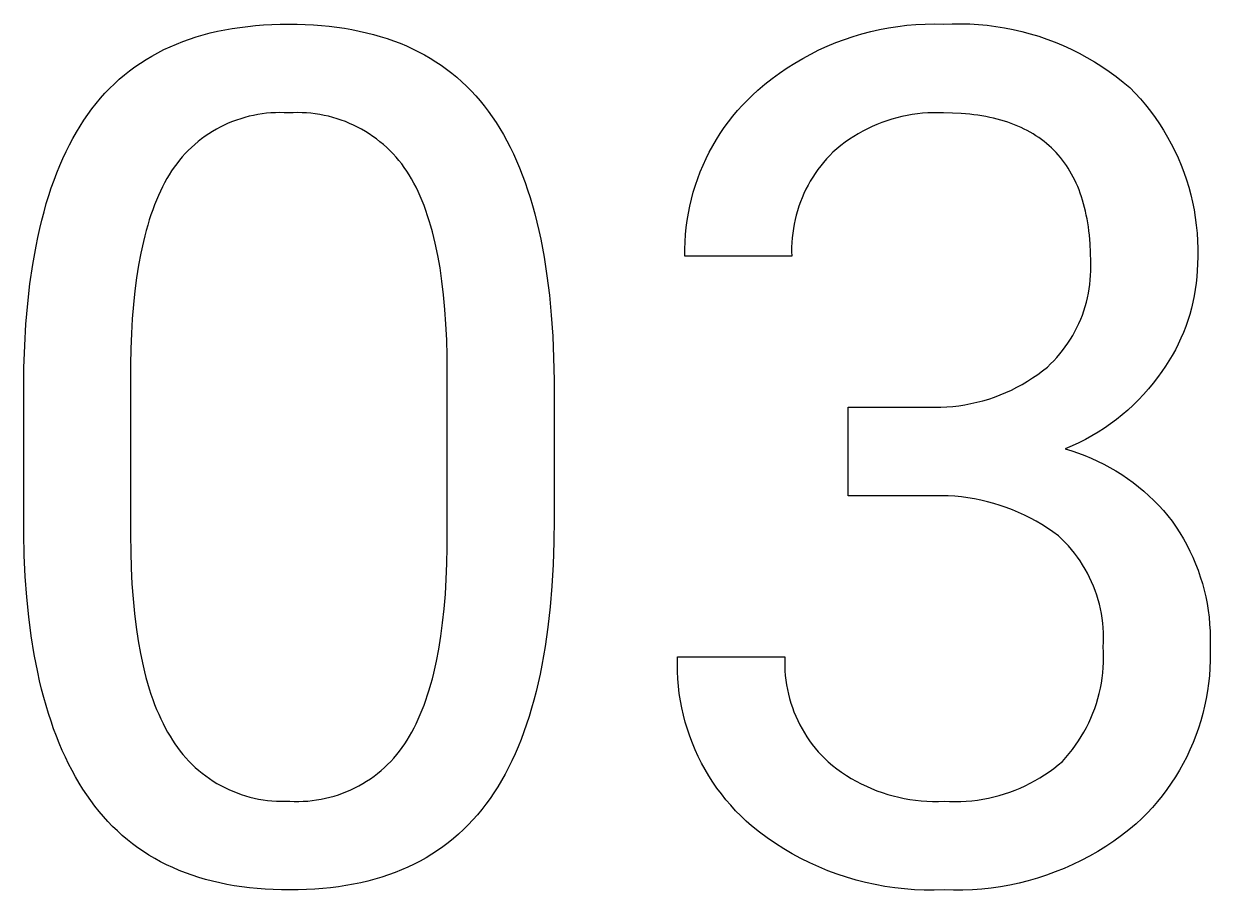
# Model space of a CAD drawing. Header units: millimetres. Extents: x 0 to 4030, y -54 to 2762.
# Drawn here: x 2894.23 to 2934.81, y 123.41 to 153.04 of the extents above; entities that cross this region are included whole.
import ezdxf

# ---------------------------------------------------------------- set-up
doc = ezdxf.new("R2010")
doc.units = ezdxf.units.MM
doc.header["$MEASUREMENT"] = 0
doc.layers.add('Domyślny', color=7, linetype='Continuous', true_color=0x000000)

msp = doc.modelspace()

# ---------------------------------------------------------------- linework, layer by layer
at = {"layer": 'Domyślny'}
for p, q in [((2902.163, 152.977), (2902.439, 152.998)), ((2902.439, 152.998), (2902.719, 153.013)), ((2902.719, 153.013), (2903.004, 153.022)), ((2903.004, 153.022), (2903.294, 153.025)), ((2903.294, 153.025), (2903.582, 153.022)), ((2903.582, 153.022), (2903.864, 153.014)), ((2903.864, 153.014), (2904.142, 152.999)), ((2904.142, 152.999), (2904.415, 152.979)), ((2924.124, 152.949), (2924.435, 152.986)), ((2924.435, 152.986), (2924.748, 153.012)), ((2924.748, 153.012), (2925.061, 153.027)), ((2925.061, 153.027), (2925.375, 153.032)), ((2925.375, 153.032), (2925.688, 153.025)), ((2925.688, 153.025), (2925.988, 153.038)), ((2925.988, 153.038), (2926.288, 153.04)), ((2926.288, 153.04), (2926.588, 153.032)), ((2926.588, 153.032), (2926.888, 153.014)), ((2926.888, 153.014), (2927.187, 152.986)), ((2927.187, 152.986), (2927.485, 152.949)), ((2899.903, 152.516), (2900.135, 152.591)), ((2900.135, 152.591), (2900.372, 152.661)), ((2900.372, 152.661), (2900.613, 152.724)), ((2900.613, 152.724), (2900.859, 152.781)), ((2900.859, 152.781), (2901.11, 152.832)), ((2901.11, 152.832), (2901.366, 152.878)), ((2901.366, 152.878), (2901.627, 152.917)), ((2901.627, 152.917), (2901.893, 152.95)), ((2901.893, 152.95), (2902.163, 152.977)), ((2904.415, 152.979), (2904.684, 152.953)), ((2904.684, 152.953), (2904.947, 152.921)), ((2904.947, 152.921), (2905.206, 152.883)), ((2905.206, 152.883), (2905.46, 152.839)), ((2905.46, 152.839), (2905.709, 152.79)), ((2905.709, 152.79), (2905.953, 152.734)), ((2905.953, 152.734), (2906.193, 152.673)), ((2906.193, 152.673), (2906.428, 152.607)), ((2906.428, 152.607), (2906.658, 152.534)), ((2922.299, 152.505), (2922.596, 152.605)), ((2922.596, 152.605), (2922.897, 152.694)), ((2922.897, 152.694), (2923.2, 152.774)), ((2923.2, 152.774), (2923.506, 152.843)), ((2923.506, 152.843), (2923.814, 152.901)), ((2923.814, 152.901), (2924.124, 152.949)), ((2927.485, 152.949), (2927.781, 152.901)), ((2927.781, 152.901), (2928.075, 152.843)), ((2928.075, 152.843), (2928.368, 152.775)), ((2928.368, 152.775), (2928.658, 152.698)), ((2928.658, 152.698), (2928.945, 152.611)), ((2928.945, 152.611), (2929.229, 152.514)), ((2899.025, 152.154), (2899.237, 152.254)), ((2899.237, 152.254), (2899.455, 152.347)), ((2899.455, 152.347), (2899.676, 152.435)), ((2899.676, 152.435), (2899.903, 152.516)), ((2906.658, 152.534), (2906.883, 152.455)), ((2906.883, 152.455), (2907.104, 152.371)), ((2907.104, 152.371), (2907.32, 152.281)), ((2907.32, 152.281), (2907.531, 152.185)), ((2907.531, 152.185), (2907.737, 152.083)), ((2921.43, 152.144), (2921.716, 152.274)), ((2921.716, 152.274), (2922.005, 152.394)), ((2922.005, 152.394), (2922.299, 152.505)), ((2929.229, 152.514), (2929.51, 152.408)), ((2929.51, 152.408), (2929.787, 152.292)), ((2929.787, 152.292), (2930.06, 152.167)), ((2898.225, 151.696), (2898.418, 151.82)), ((2898.418, 151.82), (2898.615, 151.937)), ((2898.615, 151.937), (2898.818, 152.049)), ((2898.818, 152.049), (2899.025, 152.154)), ((2907.737, 152.083), (2907.938, 151.975)), ((2907.938, 151.975), (2908.135, 151.862)), ((2908.135, 151.862), (2908.327, 151.743)), ((2920.604, 151.695), (2920.874, 151.854)), ((2920.874, 151.854), (2921.15, 152.004)), ((2921.15, 152.004), (2921.43, 152.144)), ((2930.06, 152.167), (2930.329, 152.033)), ((2930.329, 152.033), (2930.593, 151.89)), ((2930.593, 151.89), (2930.852, 151.739)), ((2897.675, 151.289), (2897.854, 151.431)), ((2897.854, 151.431), (2898.037, 151.566)), ((2898.037, 151.566), (2898.225, 151.696)), ((2908.327, 151.743), (2908.514, 151.618)), ((2908.514, 151.618), (2908.696, 151.487)), ((2908.696, 151.487), (2908.874, 151.35)), ((2920.081, 151.35), (2920.339, 151.527)), ((2920.339, 151.527), (2920.604, 151.695)), ((2930.852, 151.739), (2931.106, 151.578)), ((2931.106, 151.578), (2931.354, 151.41)), ((2931.354, 151.41), (2931.596, 151.233)), ((2897.17, 150.828), (2897.334, 150.988)), ((2897.334, 150.988), (2897.502, 151.141)), ((2897.502, 151.141), (2897.675, 151.289)), ((2908.874, 151.35), (2909.047, 151.208)), ((2909.047, 151.208), (2909.215, 151.059)), ((2909.215, 151.059), (2909.378, 150.905)), ((2919.343, 150.766), (2919.582, 150.969)), ((2919.582, 150.969), (2919.828, 151.164)), ((2919.828, 151.164), (2920.081, 151.35)), ((2931.596, 151.233), (2931.833, 151.048)), ((2931.833, 151.048), (2932.063, 150.855)), ((2896.857, 150.49), (2897.011, 150.662)), ((2897.011, 150.662), (2897.17, 150.828)), ((2909.378, 150.905), (2909.536, 150.745)), ((2909.536, 150.745), (2909.69, 150.579)), ((2909.69, 150.579), (2909.839, 150.408)), ((2918.984, 150.429), (2919.161, 150.601)), ((2919.161, 150.601), (2919.343, 150.766)), ((2932.063, 150.855), (2932.248, 150.664)), ((2932.248, 150.664), (2932.427, 150.467)), ((2896.564, 150.129), (2896.708, 150.313)), ((2896.708, 150.313), (2896.857, 150.49)), ((2909.839, 150.408), (2909.983, 150.23)), ((2909.983, 150.23), (2910.122, 150.047)), ((2918.648, 150.069), (2918.813, 150.252)), ((2918.813, 150.252), (2918.984, 150.429)), ((2932.427, 150.467), (2932.6, 150.264)), ((2932.6, 150.264), (2932.765, 150.055)), ((2896.159, 149.54), (2896.29, 149.743)), ((2896.29, 149.743), (2896.424, 149.939)), ((2896.424, 149.939), (2896.564, 150.129)), ((2901.51, 149.746), (2901.368, 149.693)), ((2901.653, 149.794), (2901.51, 149.746)), ((2901.798, 149.837), (2901.653, 149.794)), ((2901.944, 149.875), (2901.798, 149.837)), ((2902.092, 149.908), (2901.944, 149.875)), ((2902.24, 149.936), (2902.092, 149.908)), ((2902.39, 149.959), (2902.24, 149.936)), ((2902.54, 149.977), (2902.39, 149.959)), ((2902.69, 149.99), (2902.54, 149.977)), ((2902.841, 149.997), (2902.69, 149.99)), ((2902.992, 150), (2902.841, 149.997)), ((2903.143, 149.997), (2902.992, 150)), ((2903.294, 149.989), (2903.143, 149.997)), ((2903.446, 149.997), (2903.294, 149.989)), ((2903.599, 150), (2903.446, 149.997)), ((2903.751, 149.997), (2903.599, 150)), ((2903.903, 149.99), (2903.751, 149.997)), ((2904.055, 149.977), (2903.903, 149.99)), ((2904.206, 149.959), (2904.055, 149.977)), ((2904.356, 149.936), (2904.206, 149.959)), ((2904.506, 149.908), (2904.356, 149.936)), ((2904.655, 149.875), (2904.506, 149.908)), ((2904.802, 149.836), (2904.655, 149.875)), ((2904.948, 149.793), (2904.802, 149.836)), ((2905.093, 149.745), (2904.948, 149.793)), ((2905.235, 149.692), (2905.093, 149.745)), ((2910.122, 150.047), (2910.257, 149.858)), ((2910.257, 149.858), (2910.388, 149.662)), ((2918.338, 149.687), (2918.49, 149.881)), ((2918.49, 149.881), (2918.648, 150.069)), ((2923.921, 149.776), (2923.75, 149.722)), ((2924.093, 149.825), (2923.921, 149.776)), ((2924.267, 149.867), (2924.093, 149.825)), ((2924.442, 149.903), (2924.267, 149.867)), ((2924.618, 149.934), (2924.442, 149.903)), ((2924.795, 149.958), (2924.618, 149.934)), ((2924.973, 149.977), (2924.795, 149.958)), ((2925.152, 149.989), (2924.973, 149.977)), ((2925.331, 149.995), (2925.152, 149.989)), ((2925.509, 149.995), (2925.331, 149.995)), ((2925.688, 149.989), (2925.509, 149.995)), ((2925.998, 149.984), (2925.688, 149.989)), ((2926.298, 149.969), (2925.998, 149.984)), ((2926.444, 149.958), (2926.298, 149.969)), ((2926.588, 149.945), (2926.444, 149.958)), ((2926.729, 149.928), (2926.588, 149.945)), ((2926.868, 149.91), (2926.729, 149.928)), ((2927.005, 149.889), (2926.868, 149.91)), ((2927.139, 149.865), (2927.005, 149.889)), ((2927.27, 149.839), (2927.139, 149.865)), ((2927.399, 149.81), (2927.27, 149.839)), ((2927.526, 149.779), (2927.399, 149.81)), ((2927.65, 149.746), (2927.526, 149.779)), ((2927.772, 149.71), (2927.65, 149.746)), ((2932.765, 150.055), (2932.923, 149.84)), ((2932.923, 149.84), (2933.074, 149.621)), ((2896.033, 149.331), (2896.159, 149.54)), ((2900.692, 149.358), (2900.564, 149.278)), ((2900.823, 149.434), (2900.692, 149.358)), ((2900.956, 149.506), (2900.823, 149.434)), ((2901.091, 149.573), (2900.956, 149.506)), ((2901.229, 149.635), (2901.091, 149.573)), ((2901.368, 149.693), (2901.229, 149.635)), ((2905.376, 149.634), (2905.235, 149.692)), ((2905.515, 149.571), (2905.376, 149.634)), ((2905.652, 149.504), (2905.515, 149.571)), ((2905.786, 149.432), (2905.652, 149.504)), ((2905.918, 149.356), (2905.786, 149.432)), ((2906.047, 149.275), (2905.918, 149.356)), ((2910.388, 149.662), (2910.514, 149.46)), ((2910.514, 149.46), (2910.637, 149.252)), ((2918.053, 149.286), (2918.192, 149.489)), ((2918.192, 149.489), (2918.338, 149.687)), ((2922.931, 149.367), (2922.775, 149.279)), ((2923.09, 149.449), (2922.931, 149.367)), ((2923.251, 149.526), (2923.09, 149.449)), ((2923.415, 149.597), (2923.251, 149.526)), ((2923.582, 149.662), (2923.415, 149.597)), ((2923.75, 149.722), (2923.582, 149.662)), ((2927.891, 149.671), (2927.772, 149.71)), ((2928.007, 149.63), (2927.891, 149.671)), ((2928.122, 149.587), (2928.007, 149.63)), ((2928.234, 149.541), (2928.122, 149.587)), ((2928.343, 149.492), (2928.234, 149.541)), ((2928.45, 149.441), (2928.343, 149.492)), ((2928.554, 149.388), (2928.45, 149.441)), ((2928.656, 149.332), (2928.554, 149.388)), ((2933.074, 149.621), (2933.217, 149.396)), ((2933.217, 149.396), (2933.353, 149.167)), ((2895.793, 148.895), (2895.911, 149.116)), ((2895.911, 149.116), (2896.033, 149.331)), ((2900.198, 149.01), (2900.083, 148.913)), ((2900.317, 149.104), (2900.198, 149.01)), ((2900.439, 149.193), (2900.317, 149.104)), ((2900.564, 149.278), (2900.439, 149.193)), ((2906.173, 149.19), (2906.047, 149.275)), ((2906.296, 149.1), (2906.173, 149.19)), ((2906.416, 149.007), (2906.296, 149.1)), ((2906.533, 148.909), (2906.416, 149.007)), ((2910.637, 149.252), (2910.755, 149.037)), ((2910.755, 149.037), (2910.869, 148.817)), ((2917.796, 148.866), (2917.921, 149.078)), ((2917.921, 149.078), (2918.053, 149.286)), ((2922.326, 148.986), (2922.183, 148.878)), ((2922.472, 149.089), (2922.326, 148.986)), ((2922.622, 149.186), (2922.472, 149.089)), ((2922.775, 149.279), (2922.622, 149.186)), ((2928.756, 149.274), (2928.656, 149.332)), ((2928.853, 149.213), (2928.756, 149.274)), ((2928.948, 149.15), (2928.853, 149.213)), ((2929.04, 149.084), (2928.948, 149.15)), ((2929.13, 149.015), (2929.04, 149.084)), ((2929.217, 148.945), (2929.13, 149.015)), ((2929.302, 148.871), (2929.217, 148.945)), ((2933.353, 149.167), (2933.481, 148.933)), ((2933.481, 148.933), (2933.601, 148.696)), ((2895.571, 148.432), (2895.68, 148.667)), ((2895.68, 148.667), (2895.793, 148.895)), ((2899.756, 148.599), (2899.655, 148.487)), ((2899.861, 148.707), (2899.756, 148.599)), ((2899.97, 148.812), (2899.861, 148.707)), ((2900.083, 148.913), (2899.97, 148.812)), ((2906.647, 148.807), (2906.533, 148.909)), ((2906.757, 148.702), (2906.647, 148.807)), ((2906.863, 148.593), (2906.757, 148.702)), ((2906.966, 148.481), (2906.863, 148.593)), ((2910.869, 148.817), (2910.979, 148.589)), ((2910.979, 148.589), (2911.085, 148.356)), ((2917.568, 148.429), (2917.679, 148.649)), ((2917.679, 148.649), (2917.796, 148.866)), ((2921.798, 148.536), (2921.691, 148.42)), ((2921.909, 148.648), (2921.798, 148.536)), ((2922.044, 148.765), (2921.909, 148.648)), ((2922.183, 148.878), (2922.044, 148.765)), ((2929.384, 148.796), (2929.302, 148.871)), ((2929.464, 148.717), (2929.384, 148.796)), ((2929.541, 148.637), (2929.464, 148.717)), ((2929.616, 148.553), (2929.541, 148.637)), ((2929.689, 148.468), (2929.616, 148.553)), ((2933.601, 148.696), (2933.713, 148.454)), ((2895.365, 147.944), (2895.466, 148.191)), ((2895.466, 148.191), (2895.571, 148.432)), ((2899.375, 148.131), (2899.289, 148.006)), ((2899.464, 148.253), (2899.375, 148.131)), ((2899.557, 148.371), (2899.464, 148.253)), ((2899.655, 148.487), (2899.557, 148.371)), ((2907.065, 148.365), (2906.966, 148.481)), ((2907.159, 148.245), (2907.065, 148.365)), ((2907.25, 148.123), (2907.159, 148.245)), ((2907.336, 147.998), (2907.25, 148.123)), ((2911.085, 148.356), (2911.186, 148.116)), ((2911.186, 148.116), (2911.284, 147.87)), ((2917.37, 147.979), (2917.466, 148.206)), ((2917.466, 148.206), (2917.568, 148.429)), ((2921.489, 148.179), (2921.394, 148.053)), ((2921.588, 148.301), (2921.489, 148.179)), ((2921.691, 148.42), (2921.588, 148.301)), ((2929.759, 148.379), (2929.689, 148.468)), ((2929.827, 148.289), (2929.759, 148.379)), ((2929.892, 148.196), (2929.827, 148.289)), ((2929.954, 148.1), (2929.892, 148.196)), ((2933.713, 148.454), (2933.816, 148.208)), ((2933.816, 148.208), (2933.911, 147.96)), ((2895.269, 147.691), (2895.365, 147.944)), ((2899.129, 147.744), (2899.053, 147.606)), ((2899.209, 147.878), (2899.129, 147.744)), ((2899.289, 148.006), (2899.209, 147.878)), ((2907.418, 147.869), (2907.336, 147.998)), ((2907.498, 147.734), (2907.418, 147.869)), ((2907.576, 147.595), (2907.498, 147.734)), ((2911.284, 147.87), (2911.377, 147.617)), ((2917.203, 147.516), (2917.283, 147.749)), ((2917.283, 147.749), (2917.37, 147.979)), ((2921.217, 147.792), (2921.135, 147.657)), ((2921.303, 147.924), (2921.217, 147.792)), ((2921.394, 148.053), (2921.303, 147.924)), ((2930.015, 148.002), (2929.954, 148.1)), ((2930.072, 147.901), (2930.015, 148.002)), ((2930.128, 147.798), (2930.072, 147.901)), ((2930.181, 147.693), (2930.128, 147.798)), ((2933.911, 147.96), (2933.998, 147.708)), ((2895.089, 147.165), (2895.177, 147.431)), ((2895.177, 147.431), (2895.269, 147.691)), ((2898.907, 147.315), (2898.838, 147.163)), ((2898.979, 147.463), (2898.907, 147.315)), ((2899.053, 147.606), (2898.979, 147.463)), ((2907.651, 147.45), (2907.576, 147.595)), ((2907.723, 147.3), (2907.651, 147.45)), ((2911.377, 147.617), (2911.466, 147.359)), ((2911.466, 147.359), (2911.551, 147.094)), ((2917.131, 147.28), (2917.203, 147.516)), ((2920.985, 147.38), (2920.917, 147.238)), ((2921.058, 147.52), (2920.985, 147.38)), ((2921.135, 147.657), (2921.058, 147.52)), ((2930.231, 147.584), (2930.181, 147.693)), ((2930.279, 147.474), (2930.231, 147.584)), ((2930.324, 147.361), (2930.279, 147.474)), ((2930.367, 147.245), (2930.324, 147.361)), ((2933.998, 147.708), (2934.076, 147.453)), ((2934.076, 147.453), (2934.146, 147.196)), ((2895.006, 146.892), (2895.089, 147.165)), ((2898.771, 147.007), (2898.706, 146.846)), ((2898.838, 147.163), (2898.771, 147.007)), ((2907.793, 147.145), (2907.723, 147.3)), ((2907.861, 146.986), (2907.793, 147.145)), ((2907.926, 146.822), (2907.861, 146.986)), ((2911.551, 147.094), (2911.632, 146.822)), ((2917.011, 146.803), (2917.067, 147.043)), ((2917.067, 147.043), (2917.131, 147.28)), ((2920.796, 146.947), (2920.743, 146.798)), ((2920.854, 147.093), (2920.796, 146.947)), ((2920.917, 147.238), (2920.854, 147.093)), ((2930.408, 147.127), (2930.367, 147.245)), ((2930.446, 147.007), (2930.408, 147.127)), ((2930.482, 146.884), (2930.446, 147.007)), ((2934.146, 147.196), (2934.207, 146.937)), ((2934.207, 146.937), (2934.259, 146.675)), ((2894.852, 146.327), (2894.927, 146.613)), ((2894.927, 146.613), (2895.006, 146.892)), ((2898.585, 146.512), (2898.528, 146.338)), ((2898.644, 146.681), (2898.585, 146.512)), ((2898.706, 146.846), (2898.644, 146.681)), ((2907.988, 146.652), (2907.926, 146.822)), ((2908.048, 146.478), (2907.988, 146.652)), ((2911.632, 146.822), (2911.708, 146.545)), ((2911.708, 146.545), (2911.78, 146.26)), ((2916.923, 146.318), (2916.963, 146.561)), ((2916.963, 146.561), (2917.011, 146.803)), ((2920.652, 146.496), (2920.614, 146.343)), ((2920.695, 146.648), (2920.652, 146.496)), ((2920.743, 146.798), (2920.695, 146.648)), ((2930.515, 146.758), (2930.482, 146.884)), ((2930.546, 146.631), (2930.515, 146.758)), ((2930.574, 146.5), (2930.546, 146.631)), ((2930.6, 146.367), (2930.574, 146.5)), ((2934.259, 146.675), (2934.302, 146.412)), ((2894.781, 146.036), (2894.852, 146.327)), ((2898.473, 146.159), (2898.421, 145.976)), ((2898.528, 146.338), (2898.473, 146.159)), ((2908.105, 146.299), (2908.048, 146.478)), ((2908.159, 146.115), (2908.105, 146.299)), ((2908.212, 145.926), (2908.159, 146.115)), ((2911.78, 146.26), (2911.849, 145.97)), ((2916.891, 146.074), (2916.923, 146.318)), ((2920.581, 146.189), (2920.554, 146.034)), ((2920.614, 146.343), (2920.581, 146.189)), ((2930.623, 146.232), (2930.6, 146.367)), ((2930.644, 146.094), (2930.623, 146.232)), ((2930.662, 145.954), (2930.644, 146.094)), ((2934.302, 146.412), (2934.336, 146.148)), ((2934.336, 146.148), (2934.361, 145.883)), ((2894.653, 145.433), (2894.715, 145.737)), ((2894.715, 145.737), (2894.781, 146.036)), ((2898.371, 145.789), (2898.324, 145.598)), ((2898.421, 145.976), (2898.371, 145.789)), ((2908.261, 145.732), (2908.212, 145.926)), ((2908.308, 145.533), (2908.261, 145.732)), ((2911.849, 145.97), (2911.913, 145.674)), ((2916.852, 145.583), (2916.868, 145.829)), ((2916.868, 145.829), (2916.891, 146.074)), ((2920.515, 145.721), (2920.503, 145.564)), ((2920.532, 145.878), (2920.515, 145.721)), ((2920.554, 146.034), (2920.532, 145.878)), ((2930.678, 145.811), (2930.662, 145.954)), ((2930.692, 145.665), (2930.678, 145.811)), ((2934.361, 145.883), (2934.378, 145.617)), ((2894.542, 144.804), (2894.653, 145.433)), ((2898.324, 145.598), (2898.236, 145.201)), ((2908.395, 145.121), (2908.308, 145.533)), ((2911.913, 145.674), (2912.028, 145.061)), ((2916.845, 145.337), (2916.852, 145.583)), ((2916.847, 145.091), (2916.845, 145.337)), ((2920.496, 145.406), (2920.495, 145.249)), ((2920.503, 145.564), (2920.496, 145.406)), ((2930.703, 145.518), (2930.692, 145.665)), ((2930.718, 145.214), (2930.703, 145.518)), ((2934.378, 145.617), (2934.385, 145.351)), ((2934.385, 145.351), (2934.383, 145.085)), ((2898.236, 145.201), (2898.158, 144.787)), ((2908.471, 144.689), (2908.395, 145.121)), ((2912.028, 145.061), (2912.127, 144.424)), ((2920.5, 145.091), (2916.847, 145.091)), ((2920.495, 145.249), (2920.5, 145.091)), ((2930.723, 144.901), (2930.718, 145.214)), ((2930.727, 144.747), (2930.723, 144.901)), ((2934.383, 145.085), (2934.372, 144.818)), ((2894.447, 144.151), (2894.542, 144.804)), ((2898.158, 144.787), (2898.09, 144.355)), ((2908.537, 144.237), (2908.471, 144.689)), ((2930.721, 144.438), (2930.727, 144.593)), ((2930.727, 144.593), (2930.727, 144.747)), ((2934.366, 144.601), (2934.352, 144.383)), ((2934.372, 144.818), (2934.366, 144.601)), ((2894.37, 143.471), (2894.447, 144.151)), ((2898.09, 144.355), (2898.032, 143.905)), ((2908.593, 143.766), (2908.537, 144.237)), ((2912.127, 144.424), (2912.21, 143.761)), ((2930.672, 143.977), (2930.693, 144.13)), ((2930.693, 144.13), (2930.71, 144.284)), ((2930.71, 144.284), (2930.721, 144.438)), ((2934.33, 144.167), (2934.301, 143.951)), ((2934.352, 144.383), (2934.33, 144.167)), ((2898.032, 143.905), (2897.983, 143.438)), ((2908.639, 143.275), (2908.593, 143.766)), ((2912.21, 143.761), (2912.276, 143.073)), ((2930.578, 143.524), (2930.614, 143.674)), ((2930.614, 143.674), (2930.646, 143.825)), ((2930.646, 143.825), (2930.672, 143.977)), ((2934.265, 143.736), (2934.222, 143.523)), ((2934.301, 143.951), (2934.265, 143.736)), ((2894.31, 142.766), (2894.37, 143.471)), ((2897.983, 143.438), (2897.944, 142.952)), ((2908.674, 142.765), (2908.639, 143.275)), ((2930.489, 143.228), (2930.536, 143.375)), ((2930.536, 143.375), (2930.578, 143.524)), ((2934.171, 143.311), (2934.113, 143.101)), ((2934.222, 143.523), (2934.171, 143.311)), ((2897.944, 142.952), (2897.915, 142.45)), ((2912.276, 143.073), (2912.325, 142.36)), ((2930.32, 142.796), (2930.381, 142.938)), ((2930.381, 142.938), (2930.438, 143.082)), ((2930.438, 143.082), (2930.489, 143.228)), ((2934.048, 142.893), (2933.976, 142.688)), ((2934.113, 143.101), (2934.048, 142.893)), ((2894.268, 142.036), (2894.31, 142.766)), ((2897.915, 142.45), (2897.896, 141.929)), ((2908.7, 142.235), (2908.674, 142.765)), ((2930.108, 142.384), (2930.184, 142.519)), ((2930.184, 142.519), (2930.254, 142.657)), ((2930.254, 142.657), (2930.32, 142.796)), ((2933.897, 142.485), (2933.811, 142.285)), ((2933.976, 142.688), (2933.897, 142.485)), ((2894.242, 141.28), (2894.268, 142.036)), ((2908.715, 141.685), (2908.7, 142.235)), ((2912.325, 142.36), (2912.357, 141.621)), ((2929.856, 141.995), (2929.945, 142.122)), ((2929.945, 142.122), (2930.029, 142.252)), ((2930.029, 142.252), (2930.108, 142.384)), ((2933.719, 142.087), (2933.619, 141.894)), ((2933.811, 142.285), (2933.719, 142.087)), ((2897.896, 141.929), (2897.886, 141.391)), ((2908.72, 141.115), (2908.715, 141.685)), ((2929.462, 141.52), (2929.566, 141.634)), ((2929.566, 141.634), (2929.667, 141.751)), ((2929.667, 141.751), (2929.764, 141.872)), ((2929.764, 141.872), (2929.856, 141.995)), ((2933.514, 141.703), (2933.401, 141.517)), ((2933.619, 141.894), (2933.514, 141.703)), ((2894.233, 140.499), (2894.242, 141.28)), ((2897.886, 141.391), (2897.886, 135.553)), ((2912.357, 141.621), (2912.373, 140.857)), ((2929.078, 141.173), (2929.242, 141.304)), ((2929.242, 141.304), (2929.354, 141.41)), ((2929.354, 141.41), (2929.462, 141.52)), ((2933.283, 141.334), (2933.158, 141.155)), ((2933.401, 141.517), (2933.283, 141.334)), ((2908.72, 135.138), (2908.72, 141.115)), ((2912.373, 140.857), (2912.373, 136.108)), ((2928.383, 140.711), (2928.563, 140.817)), ((2928.563, 140.817), (2928.739, 140.93)), ((2928.739, 140.93), (2928.911, 141.049)), ((2928.911, 141.049), (2929.078, 141.173)), ((2933.011, 140.95), (2932.858, 140.749)), ((2933.158, 141.155), (2933.011, 140.95)), ((2894.233, 135.612), (2894.233, 140.499)), ((2927.63, 140.35), (2927.822, 140.43)), ((2927.822, 140.43), (2928.012, 140.517)), ((2928.012, 140.517), (2928.199, 140.611)), ((2928.199, 140.611), (2928.383, 140.711)), ((2932.697, 140.554), (2932.53, 140.365)), ((2932.858, 140.749), (2932.697, 140.554)), ((2926.218, 139.981), (2926.424, 140.012)), ((2926.424, 140.012), (2926.63, 140.051)), ((2926.63, 140.051), (2926.834, 140.097)), ((2926.834, 140.097), (2927.036, 140.149)), ((2927.036, 140.149), (2927.236, 140.209)), ((2927.236, 140.209), (2927.434, 140.276)), ((2927.434, 140.276), (2927.63, 140.35)), ((2932.176, 140.004), (2931.99, 139.832)), ((2932.356, 140.181), (2932.176, 140.004)), ((2932.53, 140.365), (2932.356, 140.181)), ((2922.433, 139.932), (2925.175, 139.932)), ((2922.433, 136.896), (2922.433, 139.932)), ((2925.175, 139.932), (2925.384, 139.927)), ((2925.384, 139.927), (2925.593, 139.93)), ((2925.593, 139.93), (2925.802, 139.94)), ((2925.802, 139.94), (2926.01, 139.957)), ((2926.01, 139.957), (2926.218, 139.981)), ((2931.799, 139.668), (2931.602, 139.51)), ((2931.99, 139.832), (2931.799, 139.668)), ((2931.192, 139.214), (2930.979, 139.077)), ((2931.399, 139.358), (2931.192, 139.214)), ((2931.602, 139.51), (2931.399, 139.358)), ((2930.541, 138.826), (2930.316, 138.711)), ((2930.762, 138.948), (2930.541, 138.826)), ((2930.979, 139.077), (2930.762, 138.948)), ((2930.087, 138.605), (2929.854, 138.506)), ((2929.854, 138.506), (2930.08, 138.438)), ((2930.08, 138.438), (2930.304, 138.362)), ((2930.316, 138.711), (2930.087, 138.605)), ((2930.304, 138.362), (2930.525, 138.278)), ((2930.525, 138.278), (2930.744, 138.187)), ((2930.744, 138.187), (2930.959, 138.089)), ((2930.959, 138.089), (2931.171, 137.984)), ((2931.171, 137.984), (2931.379, 137.872)), ((2931.379, 137.872), (2931.583, 137.752)), ((2931.583, 137.752), (2931.783, 137.626)), ((2931.783, 137.626), (2931.979, 137.494)), ((2931.979, 137.494), (2932.171, 137.355)), ((2932.171, 137.355), (2932.357, 137.209)), ((2932.357, 137.209), (2932.539, 137.058)), ((2925.175, 136.896), (2922.433, 136.896)), ((2925.401, 136.904), (2925.175, 136.896)), ((2925.627, 136.905), (2925.401, 136.904)), ((2925.852, 136.898), (2925.627, 136.905)), ((2926.078, 136.884), (2925.852, 136.898)), ((2926.302, 136.862), (2926.078, 136.884)), ((2926.526, 136.832), (2926.302, 136.862)), ((2926.749, 136.795), (2926.526, 136.832)), ((2926.971, 136.751), (2926.749, 136.795)), ((2932.539, 137.058), (2932.715, 136.9)), ((2932.715, 136.9), (2932.886, 136.737)), ((2927.19, 136.699), (2926.971, 136.751)), ((2927.408, 136.64), (2927.19, 136.699)), ((2927.624, 136.574), (2927.408, 136.64)), ((2927.838, 136.501), (2927.624, 136.574)), ((2928.049, 136.42), (2927.838, 136.501)), ((2928.257, 136.333), (2928.049, 136.42)), ((2932.886, 136.737), (2933.051, 136.568)), ((2933.051, 136.568), (2933.211, 136.393)), ((2933.211, 136.393), (2933.365, 136.214)), ((2912.373, 136.108), (2912.364, 135.317)), ((2928.462, 136.238), (2928.257, 136.333)), ((2928.664, 136.137), (2928.462, 136.238)), ((2928.862, 136.029), (2928.664, 136.137)), ((2929.057, 135.915), (2928.862, 136.029)), ((2933.365, 136.214), (2933.513, 136.029)), ((2933.513, 136.029), (2933.648, 135.834)), ((2894.252, 134.865), (2894.233, 135.612)), ((2897.886, 135.553), (2897.891, 134.981)), ((2929.248, 135.794), (2929.057, 135.915)), ((2929.434, 135.667), (2929.248, 135.794)), ((2929.617, 135.534), (2929.434, 135.667)), ((2933.648, 135.834), (2933.776, 135.635)), ((2933.776, 135.635), (2933.898, 135.432)), ((2908.708, 134.585), (2908.72, 135.138)), ((2912.364, 135.317), (2912.338, 134.551)), ((2929.735, 135.422), (2929.617, 135.534)), ((2929.85, 135.306), (2929.735, 135.422)), ((2929.961, 135.187), (2929.85, 135.306)), ((2930.067, 135.063), (2929.961, 135.187)), ((2933.898, 135.432), (2934.012, 135.224)), ((2934.012, 135.224), (2934.119, 135.013)), ((2894.287, 134.141), (2894.252, 134.865)), ((2897.891, 134.981), (2897.907, 134.427)), ((2930.169, 134.936), (2930.067, 135.063)), ((2930.267, 134.806), (2930.169, 134.936)), ((2930.36, 134.672), (2930.267, 134.806)), ((2934.119, 135.013), (2934.219, 134.798)), ((2934.219, 134.798), (2934.311, 134.58)), ((2897.907, 134.427), (2897.934, 133.893)), ((2908.686, 134.051), (2908.708, 134.585)), ((2912.338, 134.551), (2912.296, 133.812)), ((2930.449, 134.536), (2930.36, 134.672)), ((2930.532, 134.396), (2930.449, 134.536)), ((2930.611, 134.253), (2930.532, 134.396)), ((2934.311, 134.58), (2934.396, 134.358)), ((2934.396, 134.358), (2934.473, 134.134)), ((2894.338, 133.44), (2894.287, 134.141)), ((2908.654, 133.536), (2908.686, 134.051)), ((2930.685, 134.108), (2930.611, 134.253)), ((2930.754, 133.96), (2930.685, 134.108)), ((2930.818, 133.811), (2930.754, 133.96)), ((2934.473, 134.134), (2934.542, 133.908)), ((2897.934, 133.893), (2897.971, 133.378)), ((2908.612, 133.04), (2908.654, 133.536)), ((2912.296, 133.812), (2912.236, 133.099)), ((2930.877, 133.659), (2930.818, 133.811)), ((2930.93, 133.505), (2930.877, 133.659)), ((2934.542, 133.908), (2934.604, 133.679)), ((2934.604, 133.679), (2934.657, 133.448)), ((2894.407, 132.763), (2894.338, 133.44)), ((2897.971, 133.378), (2898.018, 132.882)), ((2930.978, 133.349), (2930.93, 133.505)), ((2931.02, 133.192), (2930.978, 133.349)), ((2931.058, 133.033), (2931.02, 133.192)), ((2934.657, 133.448), (2934.703, 133.215)), ((2934.703, 133.215), (2934.74, 132.981)), ((2894.491, 132.11), (2894.407, 132.763)), ((2898.018, 132.882), (2898.076, 132.404)), ((2908.561, 132.562), (2908.612, 133.04)), ((2912.236, 133.099), (2912.159, 132.411)), ((2931.089, 132.873), (2931.058, 133.033)), ((2931.116, 132.712), (2931.089, 132.873)), ((2931.136, 132.551), (2931.116, 132.712)), ((2934.74, 132.981), (2934.77, 132.746)), ((2934.77, 132.746), (2934.791, 132.51)), ((2898.076, 132.404), (2898.145, 131.946)), ((2908.499, 132.103), (2908.561, 132.562)), ((2912.159, 132.411), (2912.065, 131.749)), ((2931.151, 132.388), (2931.136, 132.551)), ((2931.161, 132.226), (2931.151, 132.388)), ((2934.791, 132.51), (2934.804, 132.273)), ((2894.593, 131.48), (2894.491, 132.11)), ((2898.145, 131.946), (2898.224, 131.507)), ((2908.428, 131.663), (2908.499, 132.103)), ((2931.155, 131.737), (2931.163, 131.9)), ((2931.165, 132.063), (2931.161, 132.226)), ((2931.163, 131.9), (2931.165, 132.063)), ((2934.804, 132.273), (2934.809, 132.036)), ((2934.809, 132.036), (2934.805, 131.799)), ((2894.711, 130.874), (2894.593, 131.48)), ((2898.224, 131.507), (2898.314, 131.087)), ((2908.347, 131.242), (2908.428, 131.663)), ((2912.065, 131.749), (2911.953, 131.113)), ((2931.164, 131.559), (2931.155, 131.737)), ((2931.167, 131.381), (2931.164, 131.559)), ((2934.805, 131.799), (2934.813, 131.537)), ((2934.813, 131.537), (2934.812, 131.274)), ((2898.314, 131.087), (2898.363, 130.884)), ((2908.257, 130.84), (2908.347, 131.242)), ((2911.953, 131.113), (2911.891, 130.805)), ((2916.587, 131.145), (2916.592, 131.396)), ((2916.591, 130.894), (2916.587, 131.145)), ((2916.592, 131.396), (2920.262, 131.396)), ((2920.262, 131.396), (2920.258, 131.236)), ((2920.258, 131.236), (2920.26, 131.076)), ((2920.26, 131.076), (2920.267, 130.916)), ((2931.154, 131.025), (2931.164, 131.203)), ((2931.164, 131.203), (2931.167, 131.381)), ((2934.812, 131.274), (2934.802, 131.011)), ((2894.777, 130.58), (2894.711, 130.874)), ((2898.363, 130.884), (2898.414, 130.686)), ((2898.414, 130.686), (2898.468, 130.492)), ((2908.208, 130.646), (2908.257, 130.84)), ((2911.891, 130.805), (2911.825, 130.503)), ((2916.604, 130.643), (2916.591, 130.894)), ((2920.267, 130.916), (2920.279, 130.756)), ((2920.279, 130.756), (2920.297, 130.596)), ((2931.089, 130.494), (2931.117, 130.67)), ((2931.117, 130.67), (2931.139, 130.847)), ((2931.139, 130.847), (2931.154, 131.025)), ((2934.783, 130.749), (2934.756, 130.488)), ((2934.802, 131.011), (2934.783, 130.749)), ((2894.846, 130.292), (2894.777, 130.58)), ((2894.92, 130.009), (2894.846, 130.292)), ((2898.468, 130.492), (2898.525, 130.304)), ((2898.525, 130.304), (2898.585, 130.12)), ((2908.046, 130.091), (2908.103, 130.271)), ((2908.103, 130.271), (2908.157, 130.456)), ((2908.157, 130.456), (2908.208, 130.646)), ((2911.825, 130.503), (2911.754, 130.207)), ((2916.625, 130.393), (2916.604, 130.643)), ((2916.655, 130.144), (2916.625, 130.393)), ((2920.297, 130.596), (2920.321, 130.438)), ((2920.321, 130.438), (2920.35, 130.28)), ((2920.35, 130.28), (2920.385, 130.124)), ((2931.016, 130.146), (2931.056, 130.319)), ((2931.056, 130.319), (2931.089, 130.494)), ((2934.756, 130.488), (2934.719, 130.228)), ((2894.997, 129.733), (2894.92, 130.009)), ((2898.585, 130.12), (2898.647, 129.941)), ((2898.647, 129.941), (2898.711, 129.766)), ((2907.926, 129.746), (2907.988, 129.916)), ((2907.988, 129.916), (2908.046, 130.091)), ((2911.679, 129.918), (2911.6, 129.636)), ((2911.754, 130.207), (2911.679, 129.918)), ((2916.693, 129.895), (2916.655, 130.144)), ((2916.741, 129.649), (2916.693, 129.895)), ((2920.385, 130.124), (2920.425, 129.968)), ((2920.425, 129.968), (2920.47, 129.815)), ((2930.919, 129.803), (2930.971, 129.973)), ((2930.971, 129.973), (2931.016, 130.146)), ((2934.674, 129.969), (2934.62, 129.712)), ((2934.719, 130.228), (2934.674, 129.969)), ((2895.079, 129.462), (2894.997, 129.733)), ((2895.166, 129.198), (2895.079, 129.462)), ((2898.711, 129.766), (2898.779, 129.597)), ((2898.779, 129.597), (2898.849, 129.432)), ((2907.797, 129.418), (2907.863, 129.58)), ((2907.863, 129.58), (2907.926, 129.746)), ((2911.6, 129.636), (2911.517, 129.36)), ((2916.796, 129.404), (2916.741, 129.649)), ((2920.47, 129.815), (2920.521, 129.663)), ((2920.521, 129.663), (2920.576, 129.512)), ((2920.576, 129.512), (2920.638, 129.364)), ((2930.731, 129.303), (2930.799, 129.467)), ((2930.799, 129.467), (2930.862, 129.634)), ((2930.862, 129.634), (2930.919, 129.803)), ((2934.558, 129.456), (2934.487, 129.203)), ((2934.62, 129.712), (2934.558, 129.456)), ((2895.256, 128.939), (2895.166, 129.198)), ((2898.849, 129.432), (2898.921, 129.272)), ((2898.921, 129.272), (2898.997, 129.116)), ((2898.997, 129.116), (2899.074, 128.966)), ((2907.584, 128.963), (2907.657, 129.11)), ((2907.657, 129.11), (2907.728, 129.262)), ((2907.728, 129.262), (2907.797, 129.418)), ((2911.429, 129.09), (2911.337, 128.827)), ((2911.517, 129.36), (2911.429, 129.09)), ((2916.86, 129.161), (2916.796, 129.404)), ((2916.933, 128.92), (2916.86, 129.161)), ((2920.638, 129.364), (2920.704, 129.218)), ((2920.704, 129.218), (2920.775, 129.074)), ((2920.775, 129.074), (2920.851, 128.933)), ((2930.577, 128.981), (2930.657, 129.141)), ((2930.657, 129.141), (2930.731, 129.303)), ((2934.487, 129.203), (2934.407, 128.953)), ((2895.35, 128.686), (2895.256, 128.939)), ((2895.449, 128.439), (2895.35, 128.686)), ((2899.074, 128.966), (2899.155, 128.82)), ((2899.155, 128.82), (2899.238, 128.679)), ((2899.238, 128.679), (2899.317, 128.548)), ((2907.349, 128.55), (2907.429, 128.683)), ((2907.429, 128.683), (2907.508, 128.821)), ((2907.508, 128.821), (2907.584, 128.963)), ((2911.337, 128.827), (2911.241, 128.57)), ((2917.013, 128.683), (2916.933, 128.92)), ((2917.102, 128.448), (2917.013, 128.683)), ((2920.851, 128.933), (2920.932, 128.795)), ((2920.932, 128.795), (2921.018, 128.66)), ((2921.018, 128.66), (2921.108, 128.527)), ((2930.306, 128.521), (2930.402, 128.671)), ((2930.402, 128.671), (2930.492, 128.825)), ((2930.492, 128.825), (2930.577, 128.981)), ((2934.319, 128.705), (2934.223, 128.461)), ((2934.407, 128.953), (2934.319, 128.705)), ((2895.552, 128.197), (2895.449, 128.439)), ((2899.317, 128.548), (2899.401, 128.42)), ((2899.401, 128.42), (2899.489, 128.295)), ((2899.489, 128.295), (2899.581, 128.172)), ((2907.087, 128.172), (2907.179, 128.295)), ((2907.179, 128.295), (2907.266, 128.421)), ((2907.266, 128.421), (2907.349, 128.55)), ((2911.14, 128.32), (2911.035, 128.076)), ((2911.241, 128.57), (2911.14, 128.32)), ((2917.199, 128.216), (2917.102, 128.448)), ((2921.108, 128.527), (2921.203, 128.398)), ((2921.203, 128.398), (2921.303, 128.272)), ((2921.303, 128.272), (2921.406, 128.15)), ((2930.1, 128.23), (2930.205, 128.373)), ((2930.205, 128.373), (2930.306, 128.521)), ((2934.223, 128.461), (2934.119, 128.219)), ((2895.659, 127.962), (2895.552, 128.197)), ((2895.77, 127.733), (2895.659, 127.962)), ((2899.581, 128.172), (2899.678, 128.053)), ((2899.678, 128.053), (2899.778, 127.938)), ((2899.778, 127.938), (2899.882, 127.826)), ((2906.788, 127.822), (2906.892, 127.935)), ((2906.892, 127.935), (2906.992, 128.052)), ((2906.992, 128.052), (2907.087, 128.172)), ((2910.926, 127.839), (2910.813, 127.608)), ((2911.035, 128.076), (2910.926, 127.839)), ((2917.304, 127.988), (2917.199, 128.216)), ((2917.416, 127.763), (2917.304, 127.988)), ((2921.406, 128.15), (2921.514, 128.031)), ((2921.514, 128.031), (2921.626, 127.917)), ((2921.626, 127.917), (2921.742, 127.806)), ((2929.755, 127.822), (2929.874, 127.954)), ((2929.874, 127.954), (2929.989, 128.09)), ((2929.989, 128.09), (2930.1, 128.23)), ((2934.006, 127.982), (2933.886, 127.748)), ((2934.119, 128.219), (2934.006, 127.982)), ((2895.885, 127.509), (2895.77, 127.733)), ((2896.004, 127.292), (2895.885, 127.509)), ((2899.882, 127.826), (2899.99, 127.717)), ((2899.99, 127.717), (2900.102, 127.613)), ((2900.102, 127.613), (2900.217, 127.512)), ((2900.217, 127.512), (2900.336, 127.415)), ((2906.336, 127.409), (2906.454, 127.506)), ((2906.454, 127.506), (2906.569, 127.608)), ((2906.569, 127.608), (2906.68, 127.713)), ((2906.68, 127.713), (2906.788, 127.822)), ((2910.813, 127.608), (2910.695, 127.383)), ((2917.537, 127.543), (2917.416, 127.763)), ((2917.664, 127.327), (2917.537, 127.543)), ((2921.742, 127.806), (2921.892, 127.682)), ((2921.892, 127.682), (2922.047, 127.563)), ((2922.047, 127.563), (2922.206, 127.45)), ((2922.206, 127.45), (2922.369, 127.342)), ((2929.148, 127.362), (2929.306, 127.469)), ((2929.306, 127.469), (2929.459, 127.581)), ((2929.459, 127.581), (2929.609, 127.699)), ((2929.609, 127.699), (2929.755, 127.822)), ((2933.758, 127.519), (2933.622, 127.294)), ((2933.886, 127.748), (2933.758, 127.519)), ((2896.128, 127.08), (2896.004, 127.292)), ((2896.256, 126.874), (2896.128, 127.08)), ((2900.336, 127.415), (2900.457, 127.322)), ((2900.457, 127.322), (2900.582, 127.234)), ((2900.582, 127.234), (2900.71, 127.15)), ((2900.71, 127.15), (2900.841, 127.07)), ((2900.841, 127.07), (2900.974, 126.995)), ((2905.697, 126.987), (2905.83, 127.062)), ((2905.83, 127.062), (2905.961, 127.142)), ((2905.961, 127.142), (2906.089, 127.227)), ((2906.089, 127.227), (2906.214, 127.316)), ((2906.214, 127.316), (2906.336, 127.409)), ((2910.573, 127.165), (2910.447, 126.954)), ((2910.695, 127.383), (2910.573, 127.165)), ((2917.8, 127.115), (2917.664, 127.327)), ((2917.942, 126.908), (2917.8, 127.115)), ((2922.369, 127.342), (2922.535, 127.24)), ((2922.535, 127.24), (2922.704, 127.144)), ((2922.704, 127.144), (2922.877, 127.053)), ((2922.877, 127.053), (2923.053, 126.969)), ((2928.485, 126.988), (2928.656, 127.073)), ((2928.656, 127.073), (2928.823, 127.163)), ((2928.823, 127.163), (2928.987, 127.26)), ((2928.987, 127.26), (2929.148, 127.362)), ((2933.478, 127.074), (2933.328, 126.859)), ((2933.622, 127.294), (2933.478, 127.074)), ((2896.388, 126.674), (2896.256, 126.874)), ((2896.524, 126.48), (2896.388, 126.674)), ((2900.974, 126.995), (2901.11, 126.924)), ((2901.11, 126.924), (2901.248, 126.858)), ((2901.248, 126.858), (2901.388, 126.797)), ((2901.388, 126.797), (2901.531, 126.741)), ((2901.531, 126.741), (2901.675, 126.689)), ((2901.675, 126.689), (2901.821, 126.643)), ((2901.821, 126.643), (2901.968, 126.601)), ((2904.701, 126.594), (2904.848, 126.635)), ((2904.848, 126.635), (2904.995, 126.681)), ((2904.995, 126.681), (2905.139, 126.732)), ((2905.139, 126.732), (2905.282, 126.789)), ((2905.282, 126.789), (2905.422, 126.85)), ((2905.422, 126.85), (2905.561, 126.916)), ((2905.561, 126.916), (2905.697, 126.987)), ((2910.316, 126.749), (2910.182, 126.55)), ((2910.447, 126.954), (2910.316, 126.749)), ((2918.092, 126.706), (2917.942, 126.908)), ((2918.248, 126.51), (2918.092, 126.706)), ((2923.053, 126.969), (2923.232, 126.891)), ((2923.232, 126.891), (2923.413, 126.819)), ((2923.413, 126.819), (2923.596, 126.753)), ((2923.596, 126.753), (2923.782, 126.693)), ((2923.782, 126.693), (2923.97, 126.64)), ((2923.97, 126.64), (2924.159, 126.594)), ((2927.41, 126.605), (2927.594, 126.654)), ((2927.594, 126.654), (2927.777, 126.708)), ((2927.777, 126.708), (2927.957, 126.769)), ((2927.957, 126.769), (2928.136, 126.836)), ((2928.136, 126.836), (2928.312, 126.909)), ((2928.312, 126.909), (2928.485, 126.988)), ((2933.17, 126.648), (2933.005, 126.444)), ((2933.328, 126.859), (2933.17, 126.648)), ((2896.664, 126.292), (2896.524, 126.48)), ((2896.809, 126.11), (2896.664, 126.292)), ((2901.968, 126.601), (2902.117, 126.565)), ((2902.117, 126.565), (2902.266, 126.533)), ((2902.266, 126.533), (2902.417, 126.507)), ((2902.417, 126.507), (2902.569, 126.486)), ((2902.569, 126.486), (2902.721, 126.471)), ((2902.721, 126.471), (2902.874, 126.46)), ((2902.874, 126.46), (2903.027, 126.455)), ((2903.027, 126.455), (2903.18, 126.455)), ((2903.18, 126.455), (2903.333, 126.46)), ((2903.333, 126.46), (2903.486, 126.453)), ((2903.486, 126.453), (2903.639, 126.452)), ((2903.639, 126.452), (2903.793, 126.457)), ((2903.793, 126.457), (2903.946, 126.466)), ((2903.946, 126.466), (2904.098, 126.481)), ((2904.098, 126.481), (2904.25, 126.502)), ((2904.25, 126.502), (2904.401, 126.527)), ((2904.401, 126.527), (2904.552, 126.558)), ((2904.552, 126.558), (2904.701, 126.594)), ((2910.042, 126.358), (2909.898, 126.172)), ((2910.182, 126.55), (2910.042, 126.358)), ((2918.411, 126.319), (2918.248, 126.51)), ((2918.581, 126.134), (2918.411, 126.319)), ((2924.159, 126.594), (2924.35, 126.554)), ((2924.35, 126.554), (2924.542, 126.52)), ((2924.542, 126.52), (2924.736, 126.493)), ((2924.736, 126.493), (2924.929, 126.473)), ((2924.929, 126.473), (2925.124, 126.46)), ((2925.124, 126.46), (2925.319, 126.453)), ((2925.319, 126.453), (2925.514, 126.453)), ((2925.514, 126.453), (2925.709, 126.46)), ((2925.709, 126.46), (2925.899, 126.45)), ((2925.899, 126.45), (2926.09, 126.447)), ((2926.09, 126.447), (2926.28, 126.45)), ((2926.28, 126.45), (2926.47, 126.46)), ((2926.47, 126.46), (2926.66, 126.476)), ((2926.66, 126.476), (2926.849, 126.499)), ((2926.849, 126.499), (2927.037, 126.528)), ((2927.037, 126.528), (2927.224, 126.563)), ((2927.224, 126.563), (2927.41, 126.605)), ((2932.833, 126.245), (2932.655, 126.052)), ((2933.005, 126.444), (2932.833, 126.245)), ((2896.959, 125.934), (2896.809, 126.11)), ((2897.114, 125.764), (2896.959, 125.934)), ((2909.595, 125.817), (2909.437, 125.649)), ((2909.749, 125.991), (2909.595, 125.817)), ((2909.898, 126.172), (2909.749, 125.991)), ((2918.757, 125.954), (2918.581, 126.134)), ((2918.939, 125.781), (2918.757, 125.954)), ((2932.47, 125.865), (2932.279, 125.684)), ((2932.655, 126.052), (2932.47, 125.865)), ((2897.273, 125.6), (2897.114, 125.764)), ((2897.437, 125.442), (2897.273, 125.6)), ((2897.605, 125.289), (2897.437, 125.442)), ((2909.273, 125.488), (2909.105, 125.332)), ((2909.437, 125.649), (2909.273, 125.488)), ((2919.127, 125.615), (2918.939, 125.781)), ((2919.392, 125.405), (2919.127, 125.615)), ((2919.664, 125.205), (2919.392, 125.405)), ((2932.03, 125.479), (2931.773, 125.282)), ((2932.279, 125.684), (2932.03, 125.479)), ((2897.778, 125.143), (2897.605, 125.289)), ((2897.956, 125.003), (2897.778, 125.143)), ((2898.138, 124.868), (2897.956, 125.003)), ((2908.754, 125.039), (2908.571, 124.901)), ((2908.932, 125.182), (2908.754, 125.039)), ((2909.105, 125.332), (2908.932, 125.182)), ((2919.942, 125.014), (2919.664, 125.205)), ((2920.228, 124.833), (2919.942, 125.014)), ((2931.51, 125.093), (2931.241, 124.914)), ((2931.773, 125.282), (2931.51, 125.093)), ((2898.326, 124.74), (2898.138, 124.868)), ((2898.517, 124.618), (2898.326, 124.74)), ((2898.714, 124.501), (2898.517, 124.618)), ((2908.191, 124.645), (2907.994, 124.526)), ((2908.384, 124.77), (2908.191, 124.645)), ((2908.571, 124.901), (2908.384, 124.77)), ((2920.519, 124.663), (2920.228, 124.833)), ((2920.816, 124.502), (2920.519, 124.663)), ((2930.685, 124.584), (2930.399, 124.433)), ((2930.966, 124.744), (2930.685, 124.584)), ((2931.241, 124.914), (2930.966, 124.744)), ((2898.915, 124.391), (2898.714, 124.501)), ((2899.121, 124.286), (2898.915, 124.391)), ((2899.331, 124.188), (2899.121, 124.286)), ((2899.546, 124.095), (2899.331, 124.188)), ((2907.374, 124.205), (2907.157, 124.111)), ((2907.586, 124.306), (2907.374, 124.205)), ((2907.792, 124.413), (2907.586, 124.306)), ((2907.994, 124.526), (2907.792, 124.413)), ((2921.119, 124.352), (2920.816, 124.502)), ((2921.426, 124.212), (2921.119, 124.352)), ((2921.738, 124.084), (2921.426, 124.212)), ((2930.108, 124.292), (2929.812, 124.161)), ((2930.399, 124.433), (2930.108, 124.292)), ((2899.766, 124.009), (2899.546, 124.095)), ((2899.991, 123.928), (2899.766, 124.009)), ((2900.22, 123.853), (2899.991, 123.928)), ((2900.453, 123.785), (2900.22, 123.853)), ((2900.692, 123.722), (2900.453, 123.785)), ((2906.244, 123.793), (2906.003, 123.729)), ((2906.479, 123.863), (2906.244, 123.793)), ((2906.71, 123.94), (2906.479, 123.863)), ((2906.936, 124.022), (2906.71, 123.94)), ((2907.157, 124.111), (2906.936, 124.022)), ((2922.055, 123.966), (2921.738, 124.084)), ((2922.375, 123.859), (2922.055, 123.966)), ((2922.699, 123.764), (2922.375, 123.859)), ((2928.9, 123.83), (2928.59, 123.741)), ((2929.208, 123.93), (2928.9, 123.83)), ((2929.512, 124.041), (2929.208, 123.93)), ((2929.812, 124.161), (2929.512, 124.041)), ((2900.935, 123.665), (2900.692, 123.722)), ((2901.183, 123.615), (2900.935, 123.665)), ((2901.435, 123.57), (2901.183, 123.615)), ((2901.692, 123.531), (2901.435, 123.57)), ((2901.954, 123.498), (2901.692, 123.531)), ((2902.22, 123.471), (2901.954, 123.498)), ((2902.491, 123.45), (2902.22, 123.471)), ((2902.767, 123.436), (2902.491, 123.45)), ((2903.048, 123.427), (2902.767, 123.436)), ((2903.333, 123.424), (2903.048, 123.427)), ((2903.621, 123.427), (2903.333, 123.424)), ((2903.905, 123.436), (2903.621, 123.427)), ((2904.184, 123.451), (2903.905, 123.436)), ((2904.459, 123.472), (2904.184, 123.451)), ((2904.728, 123.5), (2904.459, 123.472)), ((2904.993, 123.534), (2904.728, 123.5)), ((2905.252, 123.573), (2904.993, 123.534)), ((2905.507, 123.619), (2905.252, 123.573)), ((2905.758, 123.671), (2905.507, 123.619)), ((2906.003, 123.729), (2905.758, 123.671)), ((2923.026, 123.68), (2922.699, 123.764)), ((2923.356, 123.607), (2923.026, 123.68)), ((2923.688, 123.546), (2923.356, 123.607)), ((2924.022, 123.496), (2923.688, 123.546)), ((2924.358, 123.458), (2924.022, 123.496)), ((2924.695, 123.432), (2924.358, 123.458)), ((2925.032, 123.417), (2924.695, 123.432)), ((2925.37, 123.415), (2925.032, 123.417)), ((2925.707, 123.424), (2925.37, 123.415)), ((2926.031, 123.415), (2925.707, 123.424)), ((2926.354, 123.417), (2926.031, 123.415)), ((2926.677, 123.431), (2926.354, 123.417)), ((2927, 123.455), (2926.677, 123.431)), ((2927.321, 123.49), (2927, 123.455)), ((2927.641, 123.537), (2927.321, 123.49)), ((2927.96, 123.594), (2927.641, 123.537)), ((2928.276, 123.662), (2927.96, 123.594)), ((2928.59, 123.741), (2928.276, 123.662))]:
    msp.add_line(p, q, dxfattribs=at)

doc.saveas('drawing.dxf')
